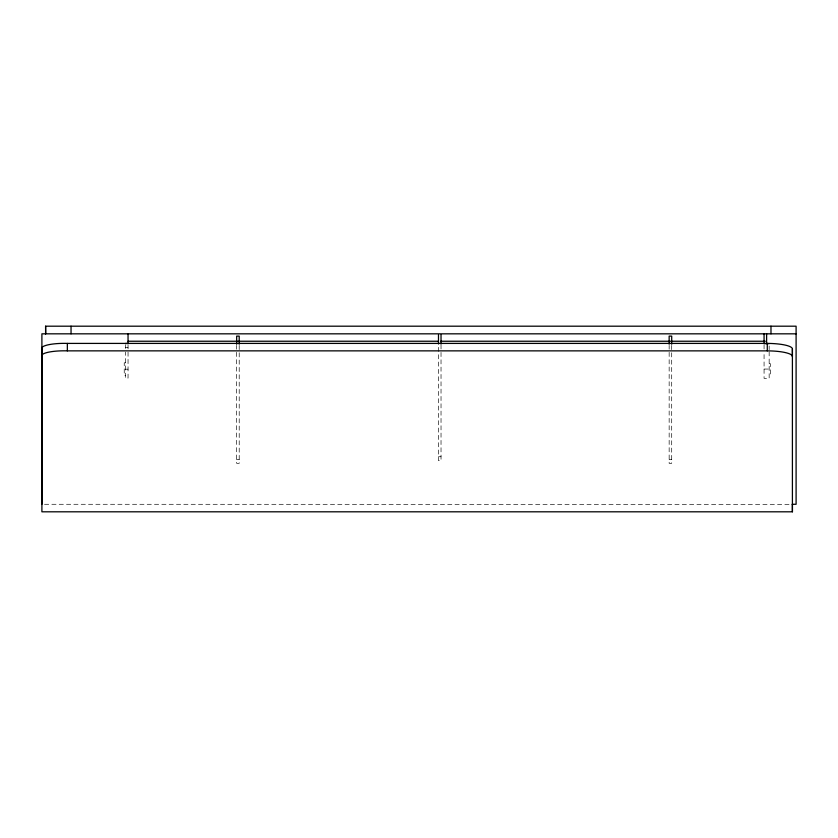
<?xml version="1.0" encoding="UTF-8"?>
<svg xmlns="http://www.w3.org/2000/svg" width="838" height="838" viewBox="0 0 838 838"><rect width="100%" height="100%" fill="white"/><g stroke="black" fill="none" stroke-linecap="round" stroke-linejoin="round"><path stroke-width="0.63" stroke-dasharray="4.19 3.14" d="M125.501 347.487L128.046 347.487M125.501 362.844L124.234 362.844L124.234 375.529L125.501 375.529M769.158 363.734L770.426 363.734L770.426 375.34L769.158 375.34M764.067 369.055L769.158 369.055M125.501 369.191L128.046 369.191M438.484 456.741L441.029 456.741M236.662 459.402L239.207 459.402M669.153 459.402L671.699 459.402M44.519 504.277L791.103 504.361M769.158 345.968L769.158 349.676M769.158 351.688L769.158 378.347L764.067 378.347L764.067 351.688M764.067 344.806L764.067 349.697M671.699 345.424L671.699 463.309L669.153 463.309L669.153 345.424M441.029 344.774L441.029 349.813M441.029 352.421L441.029 460.659L438.484 460.659L438.484 344.774M239.207 345.424L239.207 463.309L236.662 463.309L236.662 345.424M128.046 344.701L128.046 350.054M128.046 352.086L128.046 378.116L125.501 378.116L125.501 352.086M125.501 344.701L125.501 348.451"/><path stroke-width="1.26" d="M792.413 511.809L792.402 349.037A25.444 5.552 0 0 0 767.283 343.412L67.344 343.412A22.49 4.902 0 0 0 41.994 347.456L41.9 511.809L792.413 511.809L792.413 504.361M41.9 356.412L41.994 347.456L41.9 348.964M41.994 354.903A22.49 4.902 0 0 1 67.344 350.86L67.344 343.412M792.402 349.037L792.402 356.485A25.444 5.552 0 0 0 767.283 350.871L767.283 343.412M45.598 333.828L45.598 326.192L796.1 326.192L796.1 504.277L792.172 504.277M796.1 333.828L41.9 333.828L41.9 504.277M128.046 341.234L438.169 341.234M440.788 341.234L765.304 341.234M125.501 343.496L128.046 343.496L128.046 333.828M769.158 343.611L764.067 343.611L764.067 333.828M67.344 350.86L767.283 350.871M45.598 326.192L45.681 333.828M770.981 326.192L770.981 333.828M766.613 333.828L766.613 343.611M671.699 344.198L671.699 336.111L669.153 336.111L669.153 344.198M441.029 334.708L441.029 343.978M438.484 334.708L438.484 343.978M239.207 344.198L239.207 336.111L236.662 336.111L236.662 344.198M71.041 326.192L71.041 333.828"/></g></svg>
